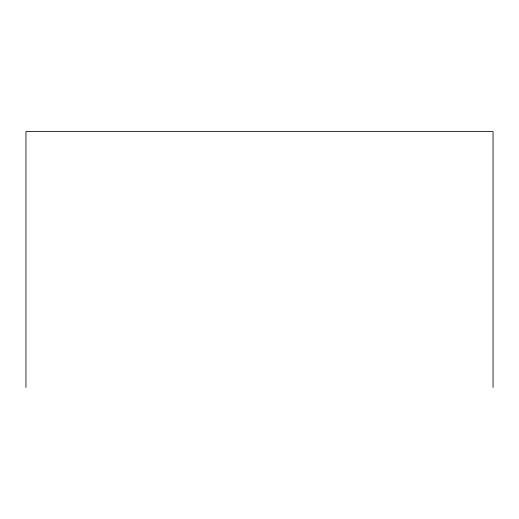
<?xml version="1.0" encoding="UTF-8"?>
<svg xmlns="http://www.w3.org/2000/svg" width="519" height="519" viewBox="0 0 519 519"><rect width="100%" height="100%" fill="white"/><g stroke="black" fill="none" stroke-linecap="round" stroke-linejoin="round"><path stroke-width="0.78" d="M493.05 387.459L493.05 131.541L25.95 131.541L25.95 387.459"/></g></svg>
